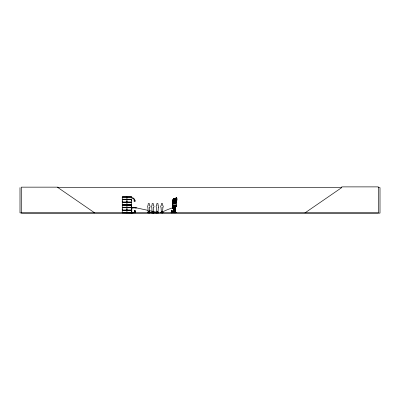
<?xml version="1.0" encoding="UTF-8"?>
<svg xmlns="http://www.w3.org/2000/svg" width="400" height="400" viewBox="0 0 400 400"><rect width="100%" height="100%" fill="white"/><g stroke="black" fill="none" stroke-linecap="round" stroke-linejoin="round"><path stroke-width="0.6" d="M131.705 210.07L122.265 210.07L122.27 208.9M122.265 202.05L122.265 199.71L131.705 199.71L131.7 202.05L122.265 202.05L122.27 200.88M126.94 208.9L126.94 210.07L126.935 207.725M126.94 200.88L126.94 202.05L126.935 199.71M131.7 200.88L131.7 199.71M172.84 200.99L172.52 201.02L173.735 199.54L175.03 199.54L176.305 200.985L176.305 202.455L175.03 203.91L173.735 203.89L172.5 202.43M176.265 202.445L176.265 201L175.94 200.985M176.36 199.545L176.14 197.425L176.095 198.6L176.53 198.575L176.6 197.915L176.74 198.515L176.925 200.15L176.495 200.175L176.36 199.545L176.795 199.52M176.38 198.325L176.375 198.775L176.805 198.755L176.815 198.3L176.38 198.325L176.495 200.175M176.095 198.6L176.165 197.935L176.335 198.8M172.62 206.68L173.205 206.595L172.62 206.68L172.605 206.215L173.19 206.23L173.205 206.695M172.605 206.215L173.19 206.23M134.725 212.87L134.825 210.455L134.71 211.66M171.675 212.87L171.77 210.455L171.355 212.87M171.655 211.66L171.755 210.455M152.76 211.555L152.8 211.84L152.57 211.665M157.31 211.765L157.53 211.625L157.245 211.665M122.255 204.785L131.71 204.905M131.705 210.54L122.265 210.54L122.23 212.87M126.925 212.895L126.94 210.54M161.925 211.59L162.07 211.815M134.405 212.87L134.775 210.455L135.28 212.87M134.325 212.87L134.74 210.455M171.27 212.87L171.71 210.455L172.46 212.87L171.895 210.455L172.045 211.66M173.88 199.8L174.145 198.875L174.565 198.875L174.855 199.795M148.905 211.785L148.72 211.785M174.17 199.765L173.76 201.64L174.585 202.2L175.015 201L174.585 199.765L174.17 199.78M173.115 200.265L173.73 198.67L172.485 200.265M122.22 212.84L133.485 212.86L122.27 212.735M176.305 201.005L175.03 199.555L173.735 199.555L173.13 201L173.125 202.09L173.97 202.95L174.805 202.95L175.63 202.09L175.635 201L175.01 199.575M173.38 208.1C173.455 206.415 171.58 208.66 173.3 208.19M173.735 199.54L172.46 201.01L172.46 202.46L173.735 203.91L175.03 203.91M149.275 212.895L149.395 212.81M149.65 212.895L149.89 212.89M151.895 212.9L152.265 212.9M153.7 212.81L153.16 212.885L153.68 212.735L153.68 212.07L153.53 212.6M153.82 212.89L151.79 212.81M156.46 212.81L156.44 212.07L156.59 212.6M156.955 212.89L156.44 212.735L158.455 212.89M162 212.205A27.63 11.465 -29.1 0 0 161.01 212.735L161.16 212.88M172.51 205.77L172.935 205.77M176.265 200.94L175.92 200.945L175.92 206.635L175.905 205.755L176.25 205.735M172.865 200.255L172.55 200.25L172.595 206.66L172.59 205.76M304.97 212.9L341.69 187.63L341.69 186.885L378.405 186.885L378.405 212.9L20 212.9L20 187.63M172.88 205.835L172.59 205.84M172.885 206.65L172.91 203.1M176.28 205.815L175.985 205.82M147.965 212.9L147.84 212.07L147.99 212.6M148.11 212.895L148.335 212.9M158 212.81L158.085 212.89M158.23 212.9L158.355 212.07L158.205 212.6M161.36 212.81L161.01 212.735L161.01 212.07L161.155 212.6M162.425 212.9L162.65 212.89M162.795 212.9L162.92 212.07L162.77 212.6M162.9 212.81L161.005 212.735M172.915 206.655L172.89 200.935L172.52 200.965M176.365 199.095L176.8 199.07M172.595 206.65L176.295 206.625L176.29 200.23L175.925 200.125M172.54 205.61L172.965 205.61M175.935 205.59L176.36 205.59L176.365 206.495L172.545 206.52M172.965 205.87L175.935 205.85M172.935 206L175.91 205.985M172.935 206.06L175.91 206.045M57.54 187.63L341.88 187.63M378.125 187.63L380 187.63L380 213.115L21.29 213.115L21.29 187.15L58.01 187.15L58.01 187.63L94.725 212.9M122.26 196.885L131.71 196.885M131.71 196.98L122.26 196.98L122.27 199.24L131.705 199.24M122.27 197.12L131.7 197.12M122.23 199.4L131.74 199.4M122.23 199.545L131.74 199.545M122.23 202.215L131.74 202.215M122.23 202.36L131.74 202.36M122.27 204.72L131.7 204.72L131.7 202.525L122.265 202.525L122.265 204.78L131.71 204.78M131.71 204.99L122.26 205L122.27 207.255L131.705 207.255M122.27 205.135L131.7 205.135M131.32 205.905L131.69 205.945L131.71 212.9M131.32 205.985L131.69 205.985M131.32 206.25L131.69 206.25M131.32 206.29L131.69 206.33M173.64 206.525L174.065 206.525L174.065 212.895M122.23 207.42L131.74 207.42M131.175 207.515L132.12 207.515L132.12 208.1L131.175 208.1M122.23 207.565L131.79 207.595L131.815 212.755M131.705 207.725L122.265 207.725L122.265 210.07M132.12 207.7L135.305 207.7M132.12 207.915L135.305 207.915M131.365 208.015L131.79 208.015M131.365 208.125L131.79 208.125M131.69 209.305L131.32 209.345L131.69 209.385M131.32 209.65L131.69 209.65M131.32 209.73L131.69 209.73M122.23 210.23L131.74 210.23M122.23 210.375L131.74 210.375M172.525 212.44L176.345 212.455M152.3 212.495L152.615 212.495M156.97 212.495L157.82 212.495M161.535 212.495L161.85 212.495M147.84 212.6L149.75 212.6M151.765 212.6L153.68 212.6M156.44 212.6L158.355 212.6M161.005 212.6L162.92 212.6M172.525 212.6L176.345 212.6M149.74 212.69L157.385 212.9M149.75 212.735L147.86 212.81M136.155 207.81L148.175 210.405M149.565 210.705L152.345 211.305M152.81 211.405L156.51 212.205M173.055 207.805C171.325 208.565 174.595 208.795 172.98 207.775A27.63 11.465 -29.1 0 0 163.005 211.695M151.92 212.88L151.77 212.07L151.915 212.6M176.29 200.23L175.005 198.62L173.71 198.63L172.445 200.25L172.455 201.87M176.25 200.245L174.985 198.665L175.615 200.25M171.875 210.455L172.31 212.87M134.925 210.455L135.365 212.87M176.805 198.755L176.57 197.405L176.53 198.575M172.025 212.87L171.83 210.455L171.86 211.66M135.075 212.87L134.88 210.455L134.91 211.66M176.815 198.3L176.925 200.15M175.235 212.9L175.235 206.53L174.81 206.53L174.85 212.9L174.89 206.53M175.155 206.53L175.155 212.9M173.985 206.525L174.025 212.895M173.72 206.525L173.72 212.895M162.255 212.6L162.255 211.485L161.67 211.485L161.67 212.6M157.69 212.6L157.69 211.485L157.105 211.485L157.105 212.6M153.015 212.6L153.015 211.485L152.435 211.485L152.435 212.6M149.74 212.9L149.75 212.07L149.6 212.6M149.09 212.6L149.09 211.485L148.505 211.485L148.505 212.6M136.155 207.33L136.155 208.285M135.305 207.33L135.305 208.285M131.425 206.33L131.445 212.9M126.935 196.98L126.94 199.24M126.935 202.525L126.935 204.78M126.935 205L126.94 207.255M131.74 197.65A3.21 3.21 0 0 1 134.955 200.86L135.485 200.86L134.66 201.605L133.84 200.86L134.37 200.86A2.68 2.68 0 0 0 131.69 198.18M149.695 207.41L149.435 212.325L148.16 212.325L147.895 207.41A1.275 1.275 0 0 1 148.16 205.405L148.16 204.03A0.635 0.635 0 0 1 148.795 203.395A0.635 0.635 0 0 1 149.435 204.03L149.435 205.405A1.275 1.275 0 0 1 149.695 207.41M153.625 207.41L153.36 212.325L152.09 212.325L151.825 207.41A1.275 1.275 0 0 1 152.09 205.405L152.09 204.03A0.635 0.635 0 0 1 152.725 203.395A0.635 0.635 0 0 1 153.36 204.03L153.36 205.405A1.275 1.275 0 0 1 153.625 207.41M158.3 207.41L158.035 212.325L156.76 212.325L156.495 207.41A1.275 1.275 0 0 1 156.76 205.405L156.76 204.03A0.635 0.635 0 0 1 157.395 203.395A0.635 0.635 0 0 1 158.035 204.03L158.035 205.405A1.275 1.275 0 0 1 158.3 207.41M162.865 207.41L162.6 212.325L161.325 212.325L161.06 207.41A1.275 1.275 0 0 1 161.325 205.405L161.325 204.03A0.635 0.635 0 0 1 161.965 203.395A0.635 0.635 0 0 1 162.6 204.03L162.6 205.405A1.275 1.275 0 0 1 162.865 207.41M171.69 210.455L171.155 212.87L171.685 210.455M173.44 200.54L174.11 201.635L173.41 202.765L174.325 201.84L175.245 202.765L174.55 201.63L175.215 200.54L174.345 201.415L173.44 200.54"/></g></svg>
